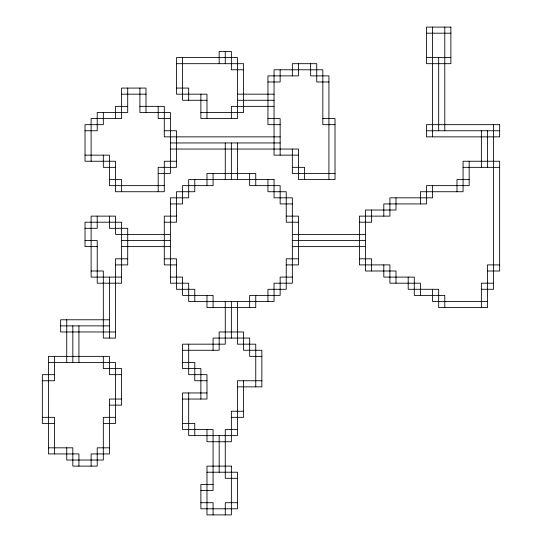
<?xml version="1.0" encoding="UTF-8"?>
<svg xmlns="http://www.w3.org/2000/svg" width="542" height="542" viewBox="0 0 542 542"><rect width="100%" height="100%" fill="white"/><g stroke="black" fill="none" stroke-linecap="round" stroke-linejoin="round"><path stroke-width="0.81" d="M426.486 33.197L450.876 33.197M426.486 57.587L450.876 57.587M176.489 63.685L243.561 63.685L243.561 112.465L200.879 112.465M243.561 69.782L231.366 69.782L231.366 51.49L219.171 51.49L219.171 63.685M267.951 81.977L280.146 81.977L280.146 69.782M328.926 81.977L316.731 81.977L316.731 63.685L292.341 63.685L292.341 75.88M176.489 88.075L188.684 88.075L188.684 100.27M121.611 94.172L146.001 94.172M237.464 94.172L274.049 94.172M206.976 100.27L182.586 100.27L182.586 57.587M237.464 100.27L274.049 100.27M127.709 106.367L115.514 106.367L115.514 118.562M139.904 106.367L164.294 106.367L164.294 136.855L280.146 136.855M274.049 106.367L231.366 106.367L231.366 118.562M170.391 118.562L158.196 118.562L158.196 106.367M267.951 118.562L280.146 118.562L280.146 155.148M322.829 118.562L335.024 118.562L335.024 179.537L298.439 179.537L298.439 149.05L170.391 149.05M280.146 124.66L267.951 124.66L267.951 75.88L298.439 75.88L298.439 63.685M335.024 124.66L322.829 124.66L322.829 69.782L274.049 69.782L274.049 155.148L298.439 155.148M85.026 130.757L97.221 130.757L97.221 112.465L127.709 112.465L127.709 88.075M164.294 130.757L176.489 130.757L176.489 167.343L158.196 167.343L158.196 191.732M426.486 130.757L499.656 130.757M170.391 142.952L280.146 142.952M85.026 155.148L109.416 155.148L109.416 185.635L164.294 185.635M176.489 161.245L164.294 161.245L164.294 191.732L115.514 191.732L115.514 161.245L85.026 161.245L85.026 124.66L103.319 124.66L103.319 112.465M115.514 167.343L103.319 167.343L103.319 155.148M292.341 167.343L304.536 167.343L304.536 179.537M463.071 167.343L499.656 167.343M158.196 173.44L170.391 173.44L170.391 112.465L139.904 112.465L139.904 88.075M335.024 173.44L292.341 173.44L292.341 149.05M109.416 179.537L121.611 179.537L121.611 191.732M469.169 179.537L456.974 179.537L456.974 191.732M170.391 203.928L182.586 203.928L182.586 185.635L213.074 185.635L213.074 173.44M292.341 203.928L280.146 203.928L280.146 185.635L249.659 185.635L249.659 173.44M176.489 216.123L164.294 216.123L164.294 264.902L176.489 264.902M286.244 216.123L298.439 216.123L298.439 264.902L286.244 264.902M164.294 222.22L176.489 222.22L176.489 191.732L194.781 191.732L194.781 179.537M298.439 222.22L286.244 222.22L286.244 191.732L267.951 191.732L267.951 179.537M359.414 222.22L371.609 222.22L371.609 210.025M85.026 228.317L97.221 228.317L97.221 216.123M170.391 234.415L115.514 234.415L115.514 216.123L91.124 216.123L91.124 277.097L121.611 277.097M292.341 234.415L365.511 234.415M85.026 240.512L97.221 240.512L97.221 283.195L121.611 283.195L121.611 222.22L85.026 222.22L85.026 246.61L97.221 246.61M121.611 240.512L170.391 240.512M292.341 240.512L365.511 240.512M121.611 246.61L170.391 246.61M292.341 246.61L365.511 246.61M127.709 258.805L115.514 258.805L115.514 338.072L103.319 338.072L103.319 271L91.124 271M164.294 258.805L176.489 258.805L176.489 289.293L194.781 289.293L194.781 301.488M298.439 258.805L286.244 258.805L286.244 289.293L267.951 289.293L267.951 301.488M359.414 258.805L371.609 258.805L371.609 271M115.514 264.902L127.709 264.902L127.709 228.317L109.416 228.317L109.416 216.123M499.656 264.902L487.461 264.902L487.461 307.585L438.681 307.585L438.681 289.293L408.194 289.293L408.194 277.097M487.461 271L499.656 271L499.656 161.245L463.071 161.245L463.071 191.732L420.389 191.732L420.389 203.928M170.391 277.097L182.586 277.097L182.586 295.39L213.074 295.39L213.074 307.585M292.341 277.097L280.146 277.097L280.146 295.39L249.659 295.39L249.659 307.585M493.559 283.195L481.364 283.195L481.364 307.585M481.364 289.293L493.559 289.293L493.559 124.66M487.461 301.488L432.584 301.488L432.584 289.293M109.416 319.78L60.636 319.78L60.636 331.975L115.514 331.975M60.636 325.877L109.416 325.877M182.586 350.267L219.171 350.267L219.171 331.975L243.561 331.975L243.561 350.267L261.854 350.267L261.854 386.853L237.464 386.853M261.854 356.365L249.659 356.365L249.659 338.072L213.074 338.072L213.074 350.267M48.441 362.462L115.514 362.462L115.514 423.438L103.319 423.438M182.586 362.462L194.781 362.462L194.781 380.755L206.976 380.755M54.539 374.657L42.344 374.657L42.344 423.438L54.539 423.438M121.611 374.657L109.416 374.657L109.416 356.365L48.441 356.365L48.441 453.925L78.929 453.925L78.929 466.12M42.344 380.755L54.539 380.755L54.539 356.365M261.854 380.755L237.464 380.755L237.464 435.632L188.684 435.632L188.684 392.95M206.976 392.95L182.586 392.95L182.586 429.535L213.074 429.535L213.074 490.51L200.879 490.51M121.611 399.048L109.416 399.048L109.416 453.925L91.124 453.925L91.124 466.12M182.586 399.048L206.976 399.048L206.976 374.657L188.684 374.657L188.684 344.17M109.416 405.145L121.611 405.145L121.611 368.56L103.319 368.56L103.319 356.365M243.561 411.243L231.366 411.243L231.366 441.73L206.976 441.73L206.976 429.535M42.344 417.34L54.539 417.34L54.539 453.925M115.514 417.34L103.319 417.34L103.319 460.022L66.734 460.022L66.734 447.827M231.366 417.34L243.561 417.34L243.561 380.755M182.586 423.438L194.781 423.438L194.781 435.632M237.464 429.535L225.269 429.535L225.269 478.315L237.464 478.315M48.441 447.827L72.831 447.827L72.831 466.12L97.221 466.12L97.221 447.827L109.416 447.827M206.976 472.217L237.464 472.217L237.464 508.803L200.879 508.803L200.879 484.412L213.074 484.412M200.879 502.705L213.074 502.705L213.074 514.9M237.464 502.705L225.269 502.705L225.269 514.9M487.461 130.757L487.461 167.343M481.364 130.757L481.364 167.343M469.169 161.245L469.169 185.635L426.486 185.635L426.486 203.928L383.804 203.928L383.804 216.123M444.779 27.1L444.779 130.757M444.779 307.585L444.779 295.39L414.291 295.39L414.291 277.097L383.804 277.097L383.804 264.902M438.681 57.587L438.681 130.757M432.584 27.1L432.584 136.855M432.584 185.635L432.584 197.83L389.901 197.83L389.901 216.123L359.414 216.123L359.414 264.902L389.901 264.902L389.901 283.195L420.389 283.195L420.389 295.39M395.999 197.83L395.999 210.025L365.511 210.025L365.511 271L395.999 271L395.999 283.195M328.926 179.537L328.926 75.88L310.634 75.88L310.634 63.685M255.756 185.635L255.756 173.44L206.976 173.44L206.976 185.635M255.756 295.39L255.756 307.585L206.976 307.585L206.976 295.39M255.756 386.853L255.756 344.17L237.464 344.17L237.464 301.488M237.464 142.952L237.464 179.537M231.366 142.952L231.366 179.537M231.366 301.488L231.366 338.072M225.269 51.49L225.269 63.685M225.269 142.952L225.269 179.537M225.269 301.488L225.269 344.17L182.586 344.17L182.586 368.56L200.879 368.56L200.879 399.048M219.171 435.632L219.171 472.217M206.976 118.562L206.976 94.172L176.489 94.172L176.489 57.587L237.464 57.587L237.464 118.562L200.879 118.562L200.879 94.172M146.001 112.465L146.001 88.075L121.611 88.075L121.611 118.562L91.124 118.562L91.124 161.245M109.416 277.097L109.416 338.072M78.929 325.877L78.929 362.462M72.831 325.877L72.831 362.462M66.734 319.78L66.734 362.462M450.876 27.1L426.486 27.1L426.486 63.685L450.876 63.685L450.876 27.1M499.656 124.66L426.486 124.66L426.486 136.855L499.656 136.855L499.656 124.66M274.049 179.537L188.684 179.537L188.684 197.83L170.391 197.83L170.391 283.195L188.684 283.195L188.684 301.488L274.049 301.488L274.049 283.195L292.341 283.195L292.341 197.83L274.049 197.83L274.049 179.537M231.366 466.12L206.976 466.12L206.976 514.9L231.366 514.9L231.366 466.12"/></g></svg>
